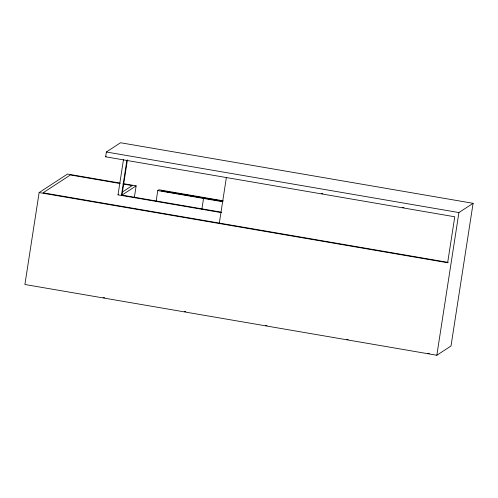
<?xml version="1.0" encoding="UTF-8"?>
<svg xmlns="http://www.w3.org/2000/svg" width="498" height="498" viewBox="0 0 498 498"><rect width="100%" height="100%" fill="white"/><g stroke="black" fill="none" stroke-linecap="round" stroke-linejoin="round"><path stroke-width="0.75" d="M39.13 192.57L24.9 284.495L436.833 355.255L451.007 345.998L473.1 203.309L120.547 142.745L106.367 152.002L105.626 156.808L454.761 216.779L447.646 262.745L39.13 192.57L67.498 174.051L120.13 183.096M221.716 212.677L118.02 194.861L123.473 159.628M126.89 160.213L121.437 195.453L136.147 185.847L134.367 197.339M127.42 159.864L121.966 195.104L221.137 212.142M156.111 201.323L157.773 190.597L159.03 189.775L223.11 200.787M201.883 209.185L203.545 198.459M219.325 223.085L226.322 177.892M436.833 355.255L458.919 212.565L473.1 203.309M105.626 156.808L106.155 156.459M118.02 194.861L118.549 194.519M122.452 191.973L132.2 185.605L123.043 184.03M447.646 262.745L448.175 262.396L43.077 192.807L70.386 174.979L119.987 183.507M106.367 152.002L458.919 212.565M321.254 193.411L322.785 193.672M402.459 207.361L403.99 207.622M123.18 183.619L136.147 185.847M222.581 201.13L161.719 190.84L222.992 201.366M157.773 190.597L222.612 201.74M103.13 297.493L104.661 297.76M184.297 311.437L185.829 311.704M265.471 325.381L267.003 325.642M346.645 339.325L348.177 339.586M427.819 353.269L429.351 353.53"/></g></svg>
